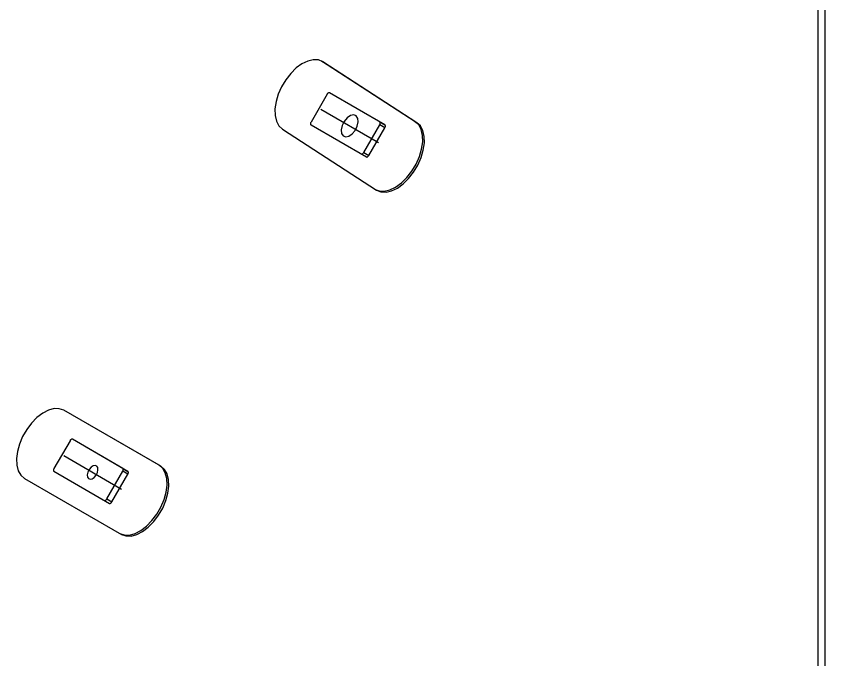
# Model space of a CAD drawing. Header units: millimetres. Extents: x 0 to 210, y 0 to 297.
# Drawn here: x 56.6 to 90.52, y 222.49 to 249.01 of the extents above; entities that cross this region are included whole.
import ezdxf

# ---------------------------------------------------------------- set-up
doc = ezdxf.new("R2010")
doc.units = ezdxf.units.MM
doc.linetypes.add('CENTERX2', pattern=[20.32, 12.7, -2.54, 2.54, -2.54])
doc.layers.add('图纸格式', color=7, linetype='Continuous')
doc.dimstyles.new('SLDDIMSTYLE2', dxfattribs={"dimtxt": 0.18, "dimasz": 4.08, "dimexe": 0, "dimexo": 0.0625, "dimgap": 0, "dimtad": 0, "dimtih": 1, "dimtoh": 1, "dimdec": 0, "dimrnd": 1e-09, "dimzin": 0, "dimdsep": 46, "dimtxsty": 'Standard', "dimsah": 1, "dimcen": 0.09, "dimadec": 0, "dimazin": 0, "dimtfac": 4.08, "dimtdec": 0, "dimtofl": 0, "dimtmove": 0, "dimatfit": 3, "dimfxl": 0, "dimfrac": 2, "dimtolj": 1, "dimtzin": 0, "dimarcsym": 0})

msp = doc.modelspace()

# ---------------------------------------------------------------- linework, layer by layer
at = {"color": 7, "linetype": 'Continuous', "lineweight": 25}
for p, q in [((89.9689023, 210.93455139), (89.9689023, 271.84849596)), ((89.67600908, 210.52634733), (89.67600908, 271.4402919)), ((73.05228697, 244.6714885), (69.1824628, 247.17289428)), ((69.19346852, 247.16741506), (69.24052158, 247.1402519)), ((73.12299765, 244.6306681), (69.24052158, 247.1402519)), ((69.41512988, 245.80015357), (68.75312988, 244.65353594)), ((71.59059785, 244.65931089), (69.51379985, 245.8586106)), ((71.80272988, 244.53684967), (69.51512988, 245.85788235)), ((71.59059785, 244.65931089), (71.80272988, 244.53684967)), ((73.05228697, 244.6714885), (73.12299765, 244.6306681)), ((67.57428348, 244.36260039), (71.45675955, 241.85301659)), ((68.75312988, 244.53805963), (71.04072988, 243.21702696)), ((70.92859785, 243.39721695), (71.59059785, 244.54383458)), ((71.14072988, 243.27475573), (71.80272988, 244.42137336)), ((71.80272988, 244.42137336), (71.59059785, 244.54383458)), ((70.92859785, 243.39721695), (71.14072988, 243.27475573)), ((62.48132817, 230.49699609), (58.54898218, 232.76782908)), ((62.55203884, 230.45617568), (58.55203884, 232.7660772)), ((58.80852817, 231.51168462), (58.14652817, 230.36506699)), ((60.98399613, 230.37084193), (58.90719813, 231.57014164)), ((61.19612817, 230.24838071), (58.90852817, 231.56941339)), ((60.98399613, 230.37084193), (61.19612817, 230.24838071)), ((62.48132817, 230.49699609), (62.55203884, 230.45617568)), ((58.14652817, 230.24959068), (60.43412817, 228.928558)), ((60.32199613, 229.10874799), (60.98399613, 230.25536562)), ((60.53412817, 228.98628677), (61.19612817, 230.1329044)), ((61.19612817, 230.1329044), (60.98399613, 230.25536562)), ((56.93203884, 229.9601549), (60.93203884, 227.65025338)), ((60.32199613, 229.10874799), (60.53412817, 228.98628677))]:
    msp.add_line(p, q, dxfattribs=at)
at = {"color": 7, "linetype": 'CENTERX2'}
for p, q in [((69.15484056, 245.18602435), (71.54244056, 243.80724414)), ((58.54823884, 230.8975554), (60.93583884, 229.51877518))]:
    msp.add_line(p, q, dxfattribs=at)
at = {"color": 7, "linetype": 'Continuous', "lineweight": 25, "flags": 128}
for points in [[(69.24052158, 247.1402519), (69.05885547, 247.21556152), (68.84871773, 247.22688139), (68.61929241, 247.1737168), (68.38060648, 247.05839127), (68.14309167, 246.8859451), (67.9171285, 246.663915), (67.71259267, 246.40200477), (67.53842336, 246.11166112), (67.40223261, 245.80557348), (67.30997261, 245.49711934), (67.26567557, 245.19977963), (67.27127747, 244.92654952), (67.32653348, 244.68937048), (67.42902866, 244.49860836), (67.57428348, 244.36260039)], [(69.51512988, 245.85788235), (69.50441463, 245.8618513), (69.49218969, 245.86233963), (69.47892485, 245.85932859), (69.46512988, 245.85293389), (69.45133492, 245.84340126), (69.43807008, 245.83109705), (69.42584514, 245.81649409), (69.41512988, 245.80015357)], [(68.75312988, 244.65353594), (68.7443361, 244.63608582), (68.73780174, 244.6181967), (68.73377789, 244.60055604), (68.73241921, 244.58384177), (68.73377789, 244.5686962), (68.73780174, 244.55570137), (68.7443361, 244.54535667), (68.75312988, 244.53805963)], [(71.44410765, 241.86119462), (71.56771498, 241.81852738), (71.77785271, 241.80720751), (72.00727804, 241.8603721), (72.24596397, 241.97569763), (72.48347878, 242.1481438), (72.70944194, 242.3701739), (72.91397777, 242.63208413), (73.08814708, 242.92242777), (73.22433783, 243.22851542), (73.31659783, 243.53696955), (73.36089488, 243.83430927), (73.35529298, 244.10753938), (73.30003696, 244.34471842), (73.19754178, 244.53548054), (73.05228697, 244.6714885)], [(71.45675955, 241.85301659), (71.63842566, 241.77770698), (71.84856339, 241.7663871), (72.07798872, 241.8195517), (72.31667465, 241.93487722), (72.55418946, 242.1073234), (72.78015262, 242.32935349), (72.98468845, 242.59126373), (73.15885776, 242.88160737), (73.29504851, 243.18769501), (73.38730851, 243.49614915), (73.43160556, 243.79348886), (73.42600366, 244.06671897), (73.37074764, 244.30389802), (73.26825246, 244.49466013), (73.12299765, 244.6306681)], [(71.59059785, 244.54383458), (71.59939163, 244.5612847), (71.605926, 244.57917382), (71.60994984, 244.59681448), (71.61130853, 244.61352875), (71.60994984, 244.62867432), (71.605926, 244.64166915), (71.59939163, 244.65201385), (71.59059785, 244.65931089)], [(71.80272988, 244.42137336), (71.81152366, 244.43882348), (71.81805803, 244.4567126), (71.82208188, 244.47435326), (71.82344056, 244.49106754), (71.82208188, 244.5062131), (71.81805803, 244.51920793), (71.81152366, 244.52955263), (71.80272988, 244.53684967)], [(70.82992788, 243.33875992), (70.8393131, 243.33551923), (70.85153804, 243.33503089), (70.86480288, 243.33804193), (70.87859785, 243.34443663), (70.89239282, 243.35396926), (70.90565765, 243.36627347), (70.9178826, 243.38087643), (70.92859785, 243.39721695)], [(71.04072988, 243.21702696), (71.05144514, 243.21305801), (71.06367008, 243.21256967), (71.07693492, 243.21558071), (71.09072988, 243.22197542), (71.10452485, 243.23150804), (71.11778969, 243.24381226), (71.13001463, 243.25841521), (71.14072988, 243.27475573)], [(58.55203884, 232.7660772), (58.36592993, 232.83267087), (58.15255398, 232.83503795), (57.92123656, 232.77307498), (57.68208733, 232.64949004), (57.44555827, 232.46968438), (57.22198683, 232.24151638), (57.02114416, 231.97495806), (56.85180805, 231.68165932), (56.7213793, 231.3744387), (56.63555827, 231.06672323), (56.59809574, 230.77196155), (56.61062902, 230.50303616), (56.67261034, 230.27170038), (56.78133082, 230.08806471), (56.93203884, 229.9601549)], [(58.90852817, 231.56941339), (58.89781291, 231.57338234), (58.88558797, 231.57387068), (58.87232314, 231.57085964), (58.85852817, 231.56446493), (58.8447332, 231.5549323), (58.83146836, 231.54262809), (58.81924342, 231.52802513), (58.80852817, 231.51168462)], [(58.14652817, 230.36506699), (58.13773439, 230.34761687), (58.13120002, 230.32972774), (58.12717617, 230.31208708), (58.12581749, 230.29537281), (58.12717617, 230.28022724), (58.13120002, 230.26723242), (58.13773439, 230.25688771), (58.14652817, 230.24959068)], [(60.86132817, 227.69107379), (61.04743708, 227.62448011), (61.26081303, 227.62211303), (61.49213046, 227.684076), (61.73127968, 227.80766094), (61.96780874, 227.9874666), (62.19138018, 228.21563461), (62.39222285, 228.48219292), (62.56155896, 228.77549167), (62.69198771, 229.08271228), (62.77780874, 229.39042775), (62.81527127, 229.68518943), (62.80273799, 229.95411483), (62.74075667, 230.1854506), (62.63203619, 230.36908628), (62.48132817, 230.49699609)], [(60.93203884, 227.65025338), (61.11814776, 227.58365971), (61.3315237, 227.58129263), (61.56284113, 227.6432556), (61.80199036, 227.76684054), (62.03851942, 227.9466462), (62.26209086, 228.1748142), (62.46293352, 228.44137251), (62.63226963, 228.73467126), (62.76269839, 229.04189188), (62.84851942, 229.34960735), (62.88598194, 229.64436903), (62.87344866, 229.91329442), (62.81146735, 230.1446302), (62.70274687, 230.32826587), (62.55203884, 230.45617568)], [(60.98399613, 230.25536562), (60.99278991, 230.27281574), (60.99932428, 230.29070486), (61.00334812, 230.30834552), (61.00470681, 230.3250598), (61.00334812, 230.34020536), (60.99932428, 230.35320019), (60.99278991, 230.36354489), (60.98399613, 230.37084193)], [(61.19612817, 230.1329044), (61.20492195, 230.15035452), (61.21145631, 230.16824365), (61.21548016, 230.1858843), (61.21683884, 230.20259858), (61.21548016, 230.21774415), (61.21145631, 230.23073897), (61.20492195, 230.24108368), (61.19612817, 230.24838071)], [(60.22332617, 229.05029097), (60.23271138, 229.04705027), (60.24493633, 229.04656193), (60.25820116, 229.04957297), (60.27199613, 229.05596768), (60.2857911, 229.0655003), (60.29905594, 229.07780452), (60.31128088, 229.09240747), (60.32199613, 229.10874799)], [(60.43412817, 228.928558), (60.44484342, 228.92458905), (60.45706836, 228.92410071), (60.4703332, 228.92711175), (60.48412817, 228.93350646), (60.49792314, 228.94303909), (60.51118797, 228.9553433), (60.52341291, 228.96994626), (60.53412817, 228.98628677)]]:
    msp.add_lwpolyline(points, dxfattribs=at)
at = {"color": 7, "linetype": 'CENTERX2', "flags": 128}
for points in [[(70.68441469, 244.80901641), (70.61957048, 244.91094053), (70.51347965, 244.94979029), (70.38229356, 244.91965114), (70.24598411, 244.8251115), (70.12530317, 244.68056419), (70.03862333, 244.5080152), (69.9991408, 244.33373357), (70.01286644, 244.18425209), (70.07771064, 244.08232796), (70.18380147, 244.04347821), (70.31498756, 244.07361735), (70.45129701, 244.16815699), (70.57197795, 244.31270431), (70.6586578, 244.48525329), (70.69814033, 244.65953492), (70.68441469, 244.80901641)], [(59.95347296, 230.40486969), (59.91264112, 230.46905045), (59.84583662, 230.49351381), (59.76322985, 230.47453544), (59.67739695, 230.41500463), (59.60140518, 230.32398441), (59.54682362, 230.21533178), (59.52196181, 230.10558811), (59.53060472, 230.01146089), (59.57143657, 229.94728013), (59.63824107, 229.92281677), (59.72084784, 229.94179514), (59.80668074, 230.00132594), (59.88267251, 230.09234617), (59.93725407, 230.2009988), (59.96211588, 230.31074247), (59.95347296, 230.40486969)]]:
    msp.add_lwpolyline(points, dxfattribs=at)

# ---------------------------------------------------------------- leaders
at = {"layer": '图纸格式'}
msp.add_leader([(103.53112931, 239.69058668), (86.28321278, 194.28315423)], dimstyle='SLDDIMSTYLE2', dxfattribs=at)

doc.saveas('drawing.dxf')
